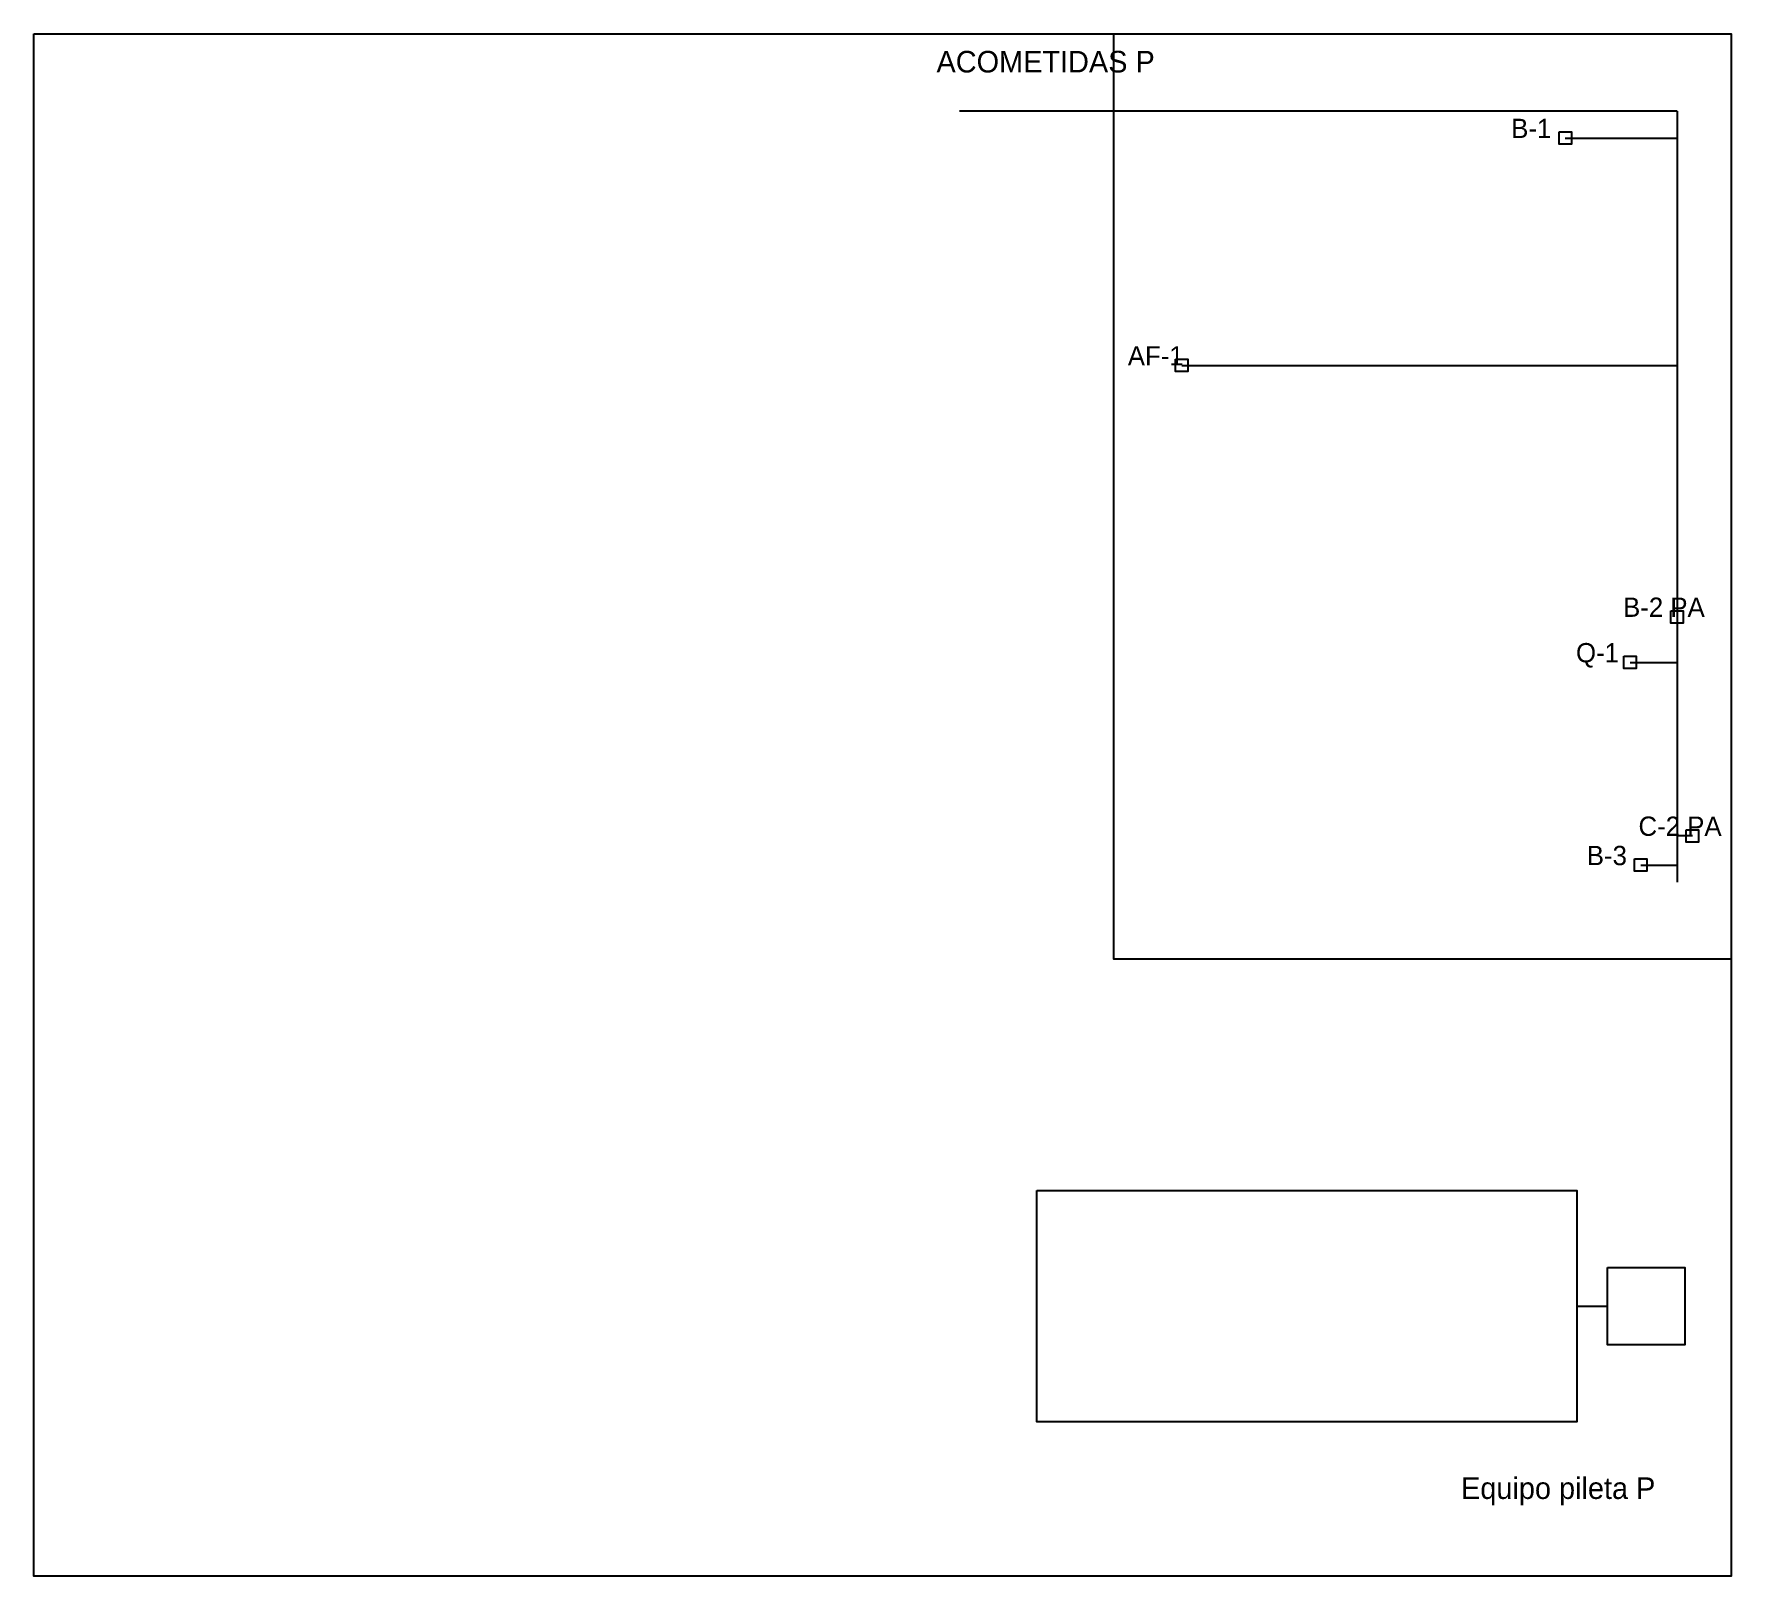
# Model space of a CAD drawing. Header units: metres. Extents: x 1600 to 1622, y -20 to 0.
import ezdxf

# ---------------------------------------------------------------- set-up
doc = ezdxf.new("R2010")
doc.units = ezdxf.units.M
for name, color, linetype in [('SISTEMAS', 5, 'Continuous'), ('TEXTOS', 7, 'Continuous'), ('VISTA', 8, 'Continuous')]:
    doc.layers.add(name, color=color, linetype=linetype)

msp = doc.modelspace()

# ---------------------------------------------------------------- linework, layer by layer
at = {"layer": 'SISTEMAS'}
for p, q in [((1621.3, -1), (1612, -1)), ((1621.3, -1), (1621.3, -11)), ((1619.85, -1.35), (1621.3, -1.35)), ((1614.88, -4.3), (1621.3, -4.3)), ((1621.3, -7.56), (1621.3, -7.56)), ((1620.69, -8.15), (1621.3, -8.15)), ((1621.5, -10.4), (1621.3, -10.4)), ((1620.83, -10.78), (1621.3, -10.78)), ((1620, -16.5), (1620.4, -16.5))]:
    msp.add_line(p, q, dxfattribs=at)
at = {"layer": 'VISTA'}
for points in [[(1600, 0), (1622, 0), (1622, -20), (1600, -20)], [(1614, 0), (1622, 0), (1622, -12), (1614, -12)], [(1619.77, -1.27), (1619.93, -1.27), (1619.93, -1.43), (1619.77, -1.43)], [(1614.8, -4.22), (1614.96, -4.22), (1614.96, -4.38), (1614.8, -4.38)], [(1621.22, -7.48), (1621.38, -7.48), (1621.38, -7.64), (1621.22, -7.64)], [(1620.61, -8.07), (1620.77, -8.07), (1620.77, -8.23), (1620.61, -8.23)], [(1621.42, -10.32), (1621.58, -10.32), (1621.58, -10.48), (1621.42, -10.48)], [(1620.75, -10.7), (1620.91, -10.7), (1620.91, -10.86), (1620.75, -10.86)], [(1613, -15), (1620, -15), (1620, -18), (1613, -18)], [(1620.4, -16), (1621.4, -16), (1621.4, -17), (1620.4, -17)]]:
    msp.add_lwpolyline(points, close=True, dxfattribs=at)

# ---------------------------------------------------------------- texts
at = {"layer": 'TEXTOS'}
for s, height, p in [('ACOMETIDAS P', 0.28, (1611.7, -0.5)), ('B-1', 0.25, (1619.15, -1.35)), ('AF-1', 0.25, (1614.18, -4.3)), ('B-2 PA', 0.25, (1620.6, -7.56)), ('Q-1', 0.25, (1619.99, -8.15)), ('C-2 PA', 0.25, (1620.8, -10.4)), ('B-3', 0.25, (1620.13, -10.78)), ('Equipo pileta P', 0.28, (1618.5, -19))]:
    msp.add_text(s, height=height, dxfattribs=at).set_placement(p)

doc.saveas('drawing.dxf')
